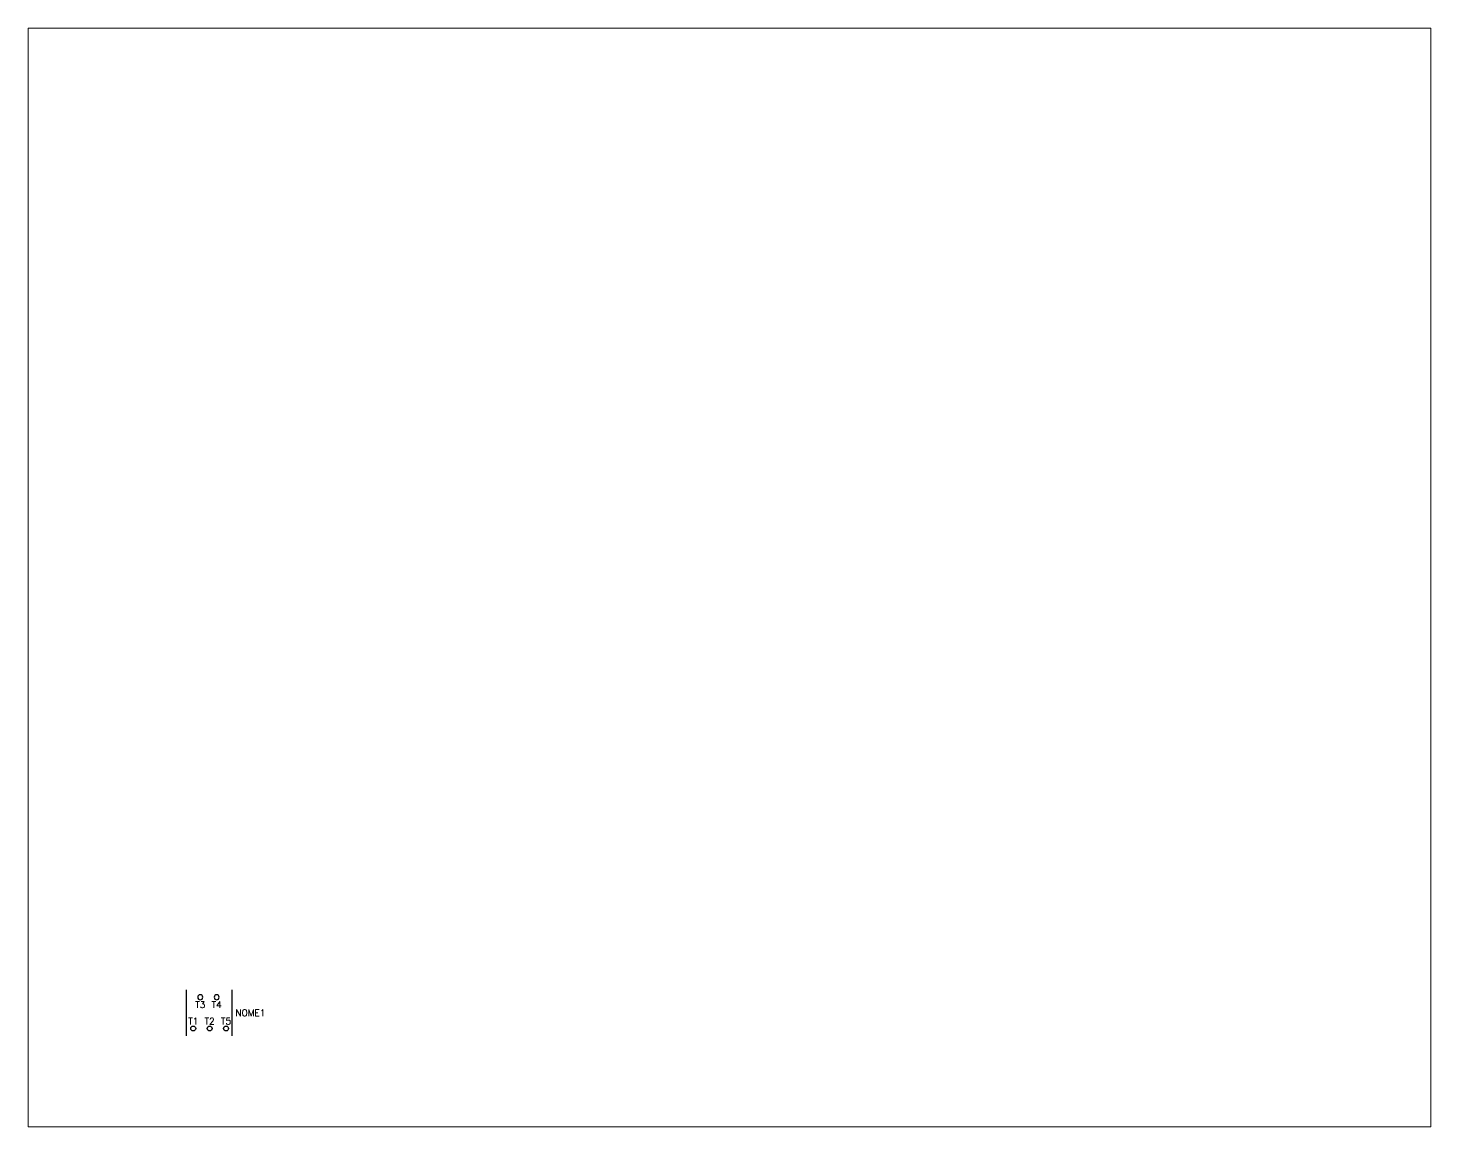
# Paper-space layout 'Layout1' of a CAD drawing. Extents: x 1.03 to 9.28, y 0.81 to 7.27.
# The model-space entities are those that its viewports show. They can reach past a viewport. Long polylines and large blocks are cut down to what shows.
import ezdxf
from ezdxf.enums import TextEntityAlignment as Align

# ---------------------------------------------------------------- set-up
doc = ezdxf.new("R2010")
doc.units = 0
doc.header["$LTSCALE"] = 10
doc.header["$MEASUREMENT"] = 0
doc.layers.get('0').update_dxf_attribs({"linetype": 'CONTINUOUS'})
doc.styles.add('ROMANS', font='romans', dxfattribs={"height": 0.2})

# ---------------------------------------------------------------- blocks, each defined once
blk = doc.blocks.new('CON3')
blk.add_circle((0, 0), 1)

msp = doc.modelspace()

# ---------------------------------------------------------------- linework, layer by layer
at = {"color": 7}
for p, q in [((44.51, 22.92), (44.51, 8.92)), ((58.51, 8.92), (58.51, 22.92))]:
    msp.add_line(p, q, dxfattribs=at)
at = {"lineweight": 5}
for p, q in [((48.81, 21.48), (48.81, 21.42)), ((53.81, 21.48), (53.81, 21.42)), ((46.66, 10.42), (46.66, 10.36)), ((51.66, 10.42), (51.66, 10.36)), ((56.66, 10.42), (56.66, 10.36))]:
    msp.add_line(p, q, dxfattribs=at)

# ---------------------------------------------------------------- block references
at = {"color": 7, "xscale": -0.75, "yscale": 0.75, "zscale": 0.75, "rotation": 180}
for p in [(48.81, 20.67), (53.81, 20.67)]:
    msp.add_blockref('CON3', p, dxfattribs=at)
at = {"color": 7, "xscale": 0.75, "yscale": 0.75, "zscale": 0.75}
for p in [(46.66, 11.17), (51.66, 11.17), (56.66, 11.17)]:
    msp.add_blockref('CON3', p, dxfattribs=at)

# ---------------------------------------------------------------- texts
at = {"lineweight": 5, "style": 'ROMANS', "flags": 4}
for tag, text, p in [('T3', 'T3', (48.82, 18.42)), ('T4', 'T4', (53.82, 18.42)), ('T1', 'T1', (46.67, 13.41)), ('T2', 'T2', (51.67, 13.41)), ('T5', 'T5', (56.67, 13.41))]:
    msp.add_attdef(tag, text=text, height=2, dxfattribs=at).set_placement(p, align=Align.MIDDLE_CENTER)
msp.add_attdef('NOME1', text='NOME1', height=2, dxfattribs=at).set_placement((59.51, 15.92), align=Align.MIDDLE_LEFT)

psp = doc.layouts.get("Layout1")

# ---------------------------------------------------------------- viewports
at = {"layer": '0', "view_target_point": (-23.7891, -51.5)}
psp.add_viewport(center=(5.1562, 4.0382), size=(8.25, 6.461111), view_center_point=(233.7877, 200), view_height=334.634538, dxfattribs=at)

doc.saveas('drawing.dxf')
